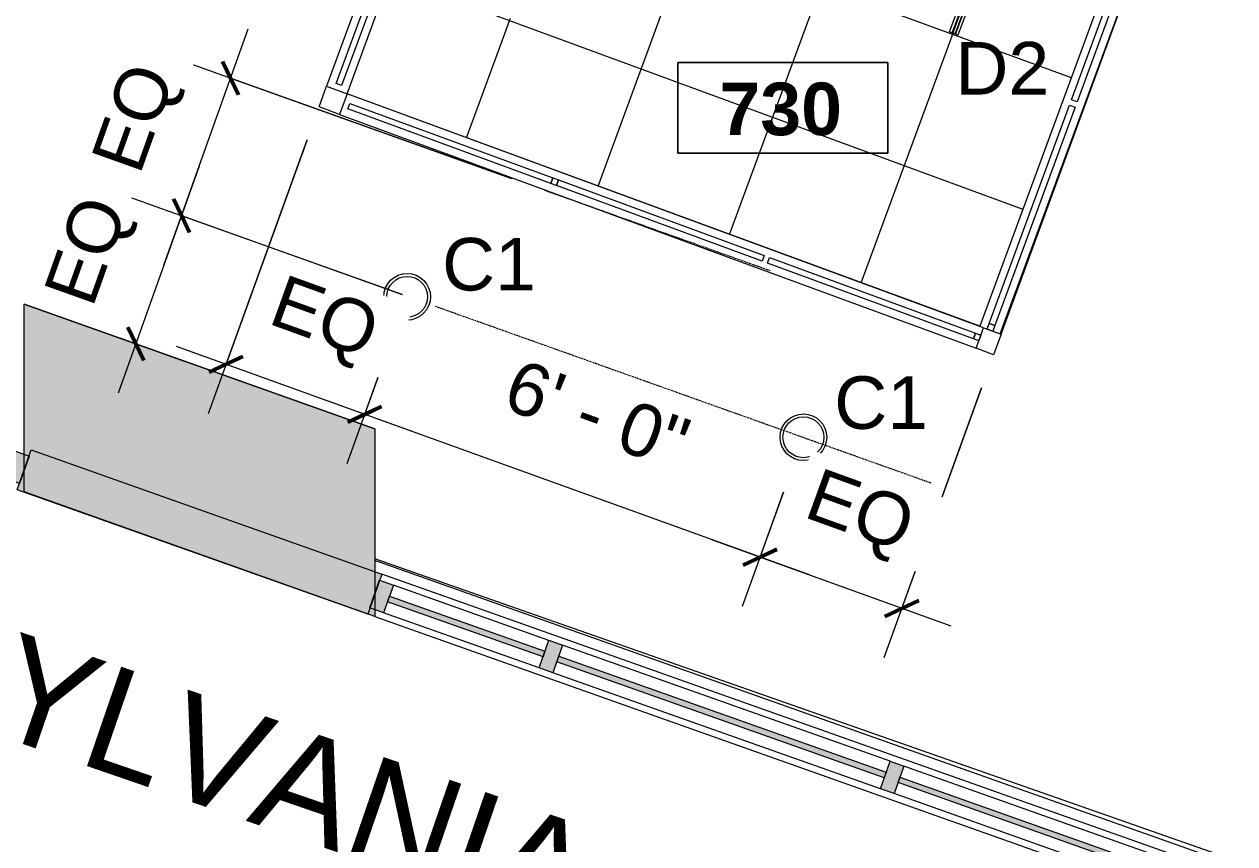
# Model space of a CAD drawing. Header units: inches. Extents: x -2332 to 1043, y -456 to 2193.
# Drawn here: x -590 to -382.7, y 49.4 to 189.7 of the extents above; entities that cross this region are included whole.
import ezdxf

# ---------------------------------------------------------------- set-up
doc = ezdxf.new("R2010")
doc.units = ezdxf.units.IN
doc.header["$MEASUREMENT"] = 0
doc.linetypes.add('Center 1_4_', pattern=[0.53125, 0.25, -0.09375, 0.09375, -0.09375])
for name, color, linetype, lineweight in [('5033_00_7th-9th Floors_Updated_dwg', 8, 'Continuous', 9), ('A-ANNO-DIMS', 211, 'Continuous', 9), ('A-ANNO-DIMS-96', 211, 'Continuous', 9), ('A-AREA-IDEN', 2, 'Continuous', 9), ('A-CLNG', 13, 'Continuous', 13), ('A-CLNG-PATT', 13, 'Continuous', 13), ('A-COLS', 52, 'Continuous', 13), ('A-DETL-CNTR', 5, 'Center 1_4_', 9), ('A-GLAZ-CURT', 52, 'Continuous', 13), ('A-GLAZ-CWMG', 51, 'Continuous', 13), ('A-WALL-PATT', 111, 'Continuous', 13), ('COLUMN', 7, 'Continuous', 9), ('E-LITE-EQPM', 33, 'Continuous', 9), ('E-LITE-EQPM-IDEN', 33, 'Continuous', 9), ('G-ANNO-TEXT', 231, 'Continuous', 9), ('GLAZ EXIST2', 7, 'Continuous', 9), ('I-WALL', 2, 'Continuous', 13)]:
    doc.layers.add(name, color=color, linetype=linetype, lineweight=lineweight)
doc.styles.add('Arial', font='arial.ttf', dxfattribs={"height": 9})
doc.styles.add('Swis721 Lt BT', font='swissl.ttf', dxfattribs={"height": 18})
doc.styles.add('Swis721 Lt BT_2', font='swissl.ttf', dxfattribs={"height": 9})
doc.styles.add('Swis721 Lt BT_B', font='', dxfattribs={"height": 9})
doc.styles.get('Swis721 Lt BT_B').set_extended_font_data('Swis721 Lt BT', bold=True)
doc.dimstyles.new('OTJ_-_3_32__Linear__1_2__Tolerance_1', dxfattribs={"dimscale": 12, "dimtxt": 9.497835, "dimasz": 0.375, "dimexe": 0.75, "dimexo": 0.5, "dimgap": 0.5, "dimtad": 1, "dimdec": 1, "dimrnd": 0.5, "dimzin": 3, "dimdsep": 46, "dimlunit": 4, "dimtxsty": 'Swis721 Lt BT_2', "dimblk1": 'OBLIQUE', "dimblk2": 'OBLIQUE', "dimsah": 1, "dimcen": 0.09, "dimdle": 0.75, "dimazin": 0, "dimtfac": 1, "dimtdec": 4, "dimtix": 1, "dimtmove": 0, "dimatfit": 3, "dimfxl": 1, "dimtvp": 1, "dimtfill": 1, "dimfrac": 2, "dimtolj": 1, "dimtzin": 0, "dimarcsym": 2})
doc.dimstyles.new('OTJ_-_3_32__Linear__1__Tolerance', dxfattribs={"dimscale": 12, "dimtxt": 9.497835, "dimasz": 0.375, "dimexe": 0.75, "dimexo": 0.5, "dimgap": 0.5, "dimtad": 1, "dimdec": 0, "dimzin": 3, "dimdsep": 46, "dimlunit": 4, "dimtxsty": 'Swis721 Lt BT_2', "dimblk1": 'OBLIQUE', "dimblk2": 'OBLIQUE', "dimsah": 1, "dimcen": 0.09, "dimdle": 0.75, "dimazin": 0, "dimtfac": 1, "dimtdec": 4, "dimtix": 1, "dimtmove": 0, "dimatfit": 3, "dimfxl": 1, "dimtvp": 1, "dimtfill": 1, "dimfrac": 2, "dimtolj": 1, "dimtzin": 0, "dimarcsym": 2})

# ---------------------------------------------------------------- blocks, each defined once
blk = doc.blocks.new('5033_00_7th-9th Floors_Updated_dwg_column casing-9774975-7TH FLOOR REFLECTED CEILING PLAN')
at = {"layer": 'COLUMN'}
blk.add_line((-1397.06, -232.99), (-1457.08, -211.6), dxfattribs=at)
blk = doc.blocks.new('5033_00_7th-9th Floors_Updated_dwg-8585573-7TH FLOOR REFLECTED CEILING PLAN')
at = {"layer": 'GLAZ EXIST2'}
blk.add_line((-242.02, -182.85), (-530, -81.83), dxfattribs=at)
blk.add_blockref('5033_00_7th-9th Floors_Updated_dwg_column casing-9774975-7TH FLOOR REFLECTED CEILING PLAN', (867.06, 173.4))
blk.add_blockref('5033_00_7th-9th Floors_Updated_dwg_column casing-9774975-7TH FLOOR REFLECTED CEILING PLAN', (867.06, 173.4))
blk = doc.blocks.new('Columns 1 - Columns 1-7118049-7TH FLOOR REFLECTED CEILING PLAN')
at = {"layer": 'A-COLS', "lineweight": 9}
h = blk.add_hatch(color=7, dxfattribs=at)
h.paths.add_polyline_path([(862, -405.11), (861.98, -372.97), (801.98, -351.58), (801.98, -383.71), (861.95, -405.09)], flags=0)
h.paths.add_polyline_path([(992.59, -377), (1004.95, -376.98), (1004.95, -365), (986.95, -365), (986.95, -377), (991.45, -377)], flags=0)
h.paths.add_polyline_path([(514, -281.76), (514, -249.63), (453.98, -228.24), (453.98, -260.37), (513.95, -281.74)], flags=0)
h.paths.add_polyline_path([(166, -158.41), (166, -126.28), (105.98, -104.89), (105.98, -137.02), (165.95, -158.39)], flags=0)
h.paths.add_polyline_path([(-182, -35.06), (-182, -2.93), (-242.02, 18.46), (-242.02, -13.67), (-182.05, -35.04)], flags=0)
h.paths.add_polyline_path([(-1982.09, 88.27), (-1922.03, 109.69), (-1922.03, 140.32), (-1982.09, 118.92), (-1982.06, 97), (-1976.88, 98.83), (-1974.21, 91.29), (-1982.09, 88.5), (-1982.09, 88.41)], flags=0)
h.paths.add_polyline_path([(-530, 88.28), (-530, 120.42), (-590.02, 141.81), (-590.02, 109.68), (-530.05, 88.3)], flags=0)
h.paths.add_polyline_path([(829.27, 109), (843.95, 109.02), (843.91, 133), (819.95, 133), (819.95, 109), (828.45, 109)], flags=0)
h.paths.add_polyline_path([(991.45, 115), (1004.95, 115.02), (1004.95, 127), (986.95, 127), (986.95, 115), (990.95, 115)], flags=0)
h.paths.add_polyline_path([(-1634.06, 211.7), (-1574.03, 233.05), (-1574.03, 264.36), (-1634.06, 242.96), (-1634.06, 211.72)], flags=0)
h.paths.add_polyline_path([(-878.47, 211.8), (-878.47, 243.93), (-938.5, 265.32), (-938.5, 233.19), (-878.52, 211.82)], flags=0)
h.paths.add_polyline_path([(483.3, 232), (495.95, 232), (495.95, 256), (472.03, 256), (472.03, 232), (482.96, 232)], flags=0)
h.paths.add_polyline_path([(-1286.05, 334.98), (-1268.05, 341.39), (-1268.05, 345.6), (-1256.05, 349.87), (-1244.05, 345.6), (-1244.05, 341.38), (-1226.05, 335.02), (-1226.06, 367), (-1256.05, 377.69), (-1286.05, 367), (-1286.05, 335.02)], flags=0)
h.paths.add_polyline_path([(-2021.16, 351.64), (-2013.01, 374.21), (-2035.58, 382.36), (-2043.73, 359.79), (-2023.91, 352.63)], flags=0)
h.paths.add_polyline_path([(-208.32, 478), (-200.03, 478), (-200.03, 502), (-219.79, 502), (-224.03, 490.27), (-224.03, 478), (-210.67, 478)], flags=0)
h.paths.add_polyline_path([(-224.03, 501.32), (-223.78, 502), (-224.03, 502)], flags=0)
h.paths.add_polyline_path([(-559.03, 601), (-548.03, 601), (-548.03, 625), (-569.15, 625), (-572.03, 617.05), (-572.03, 601)], flags=0)
h.paths.add_polyline_path([(472.2, 601), (496.2, 601), (496.2, 625), (472.2, 625)], flags=0)
h.paths.add_polyline_path([(831.97, 601.06), (843.95, 601.08), (843.91, 625.06), (819.95, 625.06), (819.95, 601.06), (831.95, 601.06)], flags=0)
h.paths.add_polyline_path([(993.74, 607.06), (1004.95, 607.08), (1004.95, 619.06), (986.95, 619.06), (986.95, 607.06), (991.45, 607.06)], flags=0)
h.paths.add_polyline_path([(-1887.92, 720.64), (-1879.77, 743.21), (-1902.34, 751.36), (-1910.49, 728.79), (-1893.62, 722.69)], flags=0)
h.paths.add_polyline_path([(-903.4, 724), (-896.03, 724), (-896.03, 748), (-920.67, 748), (-920.67, 724), (-910.74, 724)], flags=0)
h.paths.add_polyline_path([(-1610.23, 724), (-1592.03, 724), (-1592.03, 748), (-1616.03, 748), (-1616.03, 724), (-1612.44, 724)], flags=0)
h.paths.add_polyline_path([(-1843.5, 843.64), (-1835.35, 866.21), (-1857.93, 874.36), (-1866.08, 851.79), (-1845.52, 844.36)], flags=0)
h.paths.add_polyline_path([(490.72, 847), (496.2, 847), (496.2, 871), (472.2, 871), (472.2, 847), (477.69, 847)], flags=0)
h.paths.add_polyline_path([(-1612.44, 847), (-1574.05, 847.02), (-1574.06, 871), (-1616.19, 871), (-1616.19, 847)], flags=0)
h.paths.add_polyline_path([(-1243.86, 847.03), (-1243.86, 871), (-1268.03, 871), (-1268.03, 847.03)], flags=0)
h.paths.add_polyline_path([(841.98, 1093), (843.95, 1093.02), (843.91, 1117), (819.95, 1117), (819.95, 1093), (835.45, 1093)], flags=0)
h.paths.add_polyline_path([(495.42, 1093), (495.95, 1093), (495.95, 1117), (471.83, 1117), (471.83, 1093), (495.41, 1093)], flags=0)
h.paths.add_polyline_path([(-1616.3, 1093.21), (-1592.35, 1093.21), (-1592.35, 1117.25), (-1616.3, 1117.25), (-1616.3, 1095.67)], flags=0)
h.paths.add_polyline_path([(-1268.29, 1093.21), (-1244.3, 1093.21), (-1244.3, 1117.25), (-1268.29, 1117.25)], flags=0)
h.paths.add_polyline_path([(991.33, 1099), (1004.95, 1099.02), (1004.95, 1111), (986.95, 1111), (986.95, 1099), (991.2, 1099)], flags=0)
h.paths.add_polyline_path([(-1268.22, 1339.25), (-1244.3, 1339.25), (-1244.3, 1363.25), (-1268.3, 1363.25), (-1268.3, 1339.25)], flags=0)
h.paths.add_polyline_path([(-1616.3, 1339.25), (-1592.3, 1339.25), (-1592.3, 1363.25), (-1616.3, 1363.25), (-1616.3, 1341.67)], flags=0)
h.paths.add_polyline_path([(484, 1462.86), (495.95, 1462.86), (495.95, 1486.86), (471.95, 1486.86), (471.95, 1462.86), (483.85, 1462.86)], flags=0)
h.paths.add_polyline_path([(801.95, 1567), (861.95, 1588.4), (861.95, 1619.14), (850.07, 1619.14), (850, 1619.04), (849.95, 1619.16), (849.95, 1622.86), (801.95, 1605.75), (801.95, 1567.02)], flags=0)
h.paths.add_polyline_path([(-1607.55, 1585.02), (-1592.05, 1585.02), (-1592.05, 1609.02), (-1616.05, 1609.02), (-1616.05, 1585.02)], flags=0)
h.paths.add_polyline_path([(-1256.44, 1585.27), (-1244.3, 1585.27), (-1244.3, 1609.27), (-1268.3, 1609.27), (-1268.3, 1585.27), (-1256.86, 1585.27)], flags=0)
h.paths.add_polyline_path([(-1654.55, 1731.02), (-1654.55, 1776.02), (-1678.05, 1776.02), (-1678.05, 1772.52), (-1658.05, 1772.52), (-1658.05, 1734.52), (-1678.05, 1734.52), (-1678.05, 1731.02), (-1658.05, 1731.02)], flags=0)
h.paths.add_polyline_path([(122.95, 1827.02), (148.95, 1827.02), (148.95, 1853.02), (122.95, 1853.02), (122.95, 1829.42)], flags=0)
h.paths.add_polyline_path([(496.95, 1827.02), (496.95, 1853.02), (470.95, 1853.02), (470.95, 1827.02)], flags=0)
h.paths.add_polyline_path([(-921.05, 1827.02), (-895.05, 1827.02), (-895.05, 1853.02), (-921.05, 1853.02), (-921.05, 1829.42)], flags=0)
h.paths.add_polyline_path([(-572.04, 1827.02), (-547.04, 1827.02), (-547.04, 1853.02), (-573.04, 1853.02), (-573.04, 1827.02)], flags=0)
h.paths.add_polyline_path([(-199.03, 1827.04), (-199.03, 1853.03), (-225.05, 1853.03), (-225.05, 1827.04), (-200.04, 1827.04)], flags=0)
h.paths.add_polyline_path([(-1592.3, 1828.27), (-1592.3, 1852.27), (-1600.05, 1852.27), (-1600.05, 2104.82), (-1574.05, 2104.82), (-1574.05, 2138.82), (-1608.05, 2138.82), (-1608.05, 1852.27), (-1616.3, 1852.27), (-1616.3, 1828.27)], flags=0)
h.paths.add_polyline_path([(-1244.3, 1828.27), (-1244.3, 1852.27), (-1268.3, 1852.27), (-1268.3, 1828.27)], flags=0)
h.paths.add_polyline_path([(-1678.05, 1836.02), (-1620.8, 1836.02), (-1620.8, 1844.02), (-1678.05, 1844.02)], flags=0)
h.paths.add_polyline_path([(831.95, 2100.07), (861.95, 2100.07), (861.95, 2138.82), (801.95, 2138.82), (801.95, 2110.02), (831.95, 2110.02), (831.95, 2104.31)], flags=0)
h.paths.add_polyline_path([(-878.05, 2104.79), (-878.05, 2138.82), (-938.13, 2138.82), (-938.13, 2104.79)], flags=0)
h.paths.add_polyline_path([(-1286.03, 2104.81), (-1225.94, 2104.81), (-1225.94, 2138.82), (-1286.03, 2138.82)], flags=0)
h.paths.add_polyline_path([(454.05, 2104.82), (513.95, 2104.82), (513.95, 2138.82), (454.05, 2138.82)], flags=0)
h.paths.add_polyline_path([(-181.82, 2104.82), (-181.82, 2138.82), (-242.05, 2138.82), (-242.05, 2104.82)], flags=0)
h.paths.add_polyline_path([(-590.05, 2104.82), (-530.05, 2104.82), (-530.05, 2138.82), (-590.05, 2138.82)], flags=0)
h.paths.add_polyline_path([(165.96, 2104.82), (165.96, 2138.82), (105.95, 2138.82), (105.95, 2104.82)], flags=0)
at = {"layer": 'A-COLS', "color": 8, "lineweight": 20}
for p, q in [((-590.02, 109.68), (-590.02, 141.81)), ((-590.02, 141.81), (-530, 120.42)), ((-530, 120.42), (-530, 88.28)), ((-530, 88.28), (-590.02, 109.68))]:
    blk.add_line(p, q, dxfattribs=at)
blk = doc.blocks.new('System Panel - Glazed-7506668-7TH FLOOR REFLECTED CEILING PLAN')
at = {"layer": 'A-GLAZ-CURT', "lineweight": 9}
blk.add_hatch(color=7, dxfattribs=at).paths.add_polyline_path([(-14.12, 0.5), (-14.12, -0.5), (14.13, -0.5), (14.13, 0.5), (6.49, 0.5)], flags=0)
at = {"layer": 'A-GLAZ-CURT', "color": 8, "lineweight": 20}
for p, q in [((-14.12, -0.5), (-14.12, 0.5)), ((-14.12, 0.5), (14.13, 0.5)), ((14.13, 0.5), (14.13, -0.5)), ((14.13, -0.5), (-14.12, -0.5))]:
    blk.add_line(p, q, dxfattribs=at)
blk = doc.blocks.new('System Panel - Glazed-7344735-7TH FLOOR REFLECTED CEILING PLAN')
at = {"layer": 'A-GLAZ-CURT', "lineweight": 9}
blk.add_hatch(color=7, dxfattribs=at).paths.add_polyline_path([(-29.75, -0.5), (29.75, -0.5), (29.75, 0.5), (-29.75, 0.5)], flags=0)
at = {"layer": 'A-GLAZ-CURT', "color": 8, "lineweight": 20}
for p, q in [((-29.75, -0.5), (-29.75, 0.5)), ((-29.75, 0.5), (29.75, 0.5)), ((29.75, 0.5), (29.75, -0.5)), ((29.75, -0.5), (-29.75, -0.5))]:
    blk.add_line(p, q, dxfattribs=at)
blk = doc.blocks.new('Rectangular Mullion - 2_5_ x 5_ rectangular-7506559-7TH FLOOR REFLECTED CEILING PLAN')
at = {"layer": 'A-GLAZ-CWMG', "lineweight": 9}
blk.add_hatch(color=7, dxfattribs=at).paths.add_polyline_path([(0, -2.5), (0, -0.01), (-0.89, 2.5), (-2.5, 2.5), (-2.5, -2.5), (-0.4, -2.5)], flags=0)
at = {"layer": 'A-GLAZ-CWMG', "color": 8, "lineweight": 20}
for p, q in [((-2.5, 2.5), (0, 2.5)), ((-2.5, -2.5), (-2.5, 2.5)), ((0, 2.5), (0, -2.5)), ((0, -2.5), (-2.5, -2.5))]:
    blk.add_line(p, q, dxfattribs=at)
blk = doc.blocks.new('Rectangular Mullion - 2_5_ x 5_ rectangular-7504807-7TH FLOOR REFLECTED CEILING PLAN')
at = {"layer": 'A-GLAZ-CWMG', "lineweight": 9}
blk.add_hatch(color=7, dxfattribs=at).paths.add_polyline_path([(-2.5, 2.5), (-0.38, 2.5), (0, 1.41), (0, -2.5), (-2.5, -2.5), (-2.5, 0.5)], flags=0)
at = {"layer": 'A-GLAZ-CWMG', "color": 8, "lineweight": 20}
for p, q in [((0, 2.5), (-2.5, 2.5)), ((-2.5, 2.5), (-2.5, -2.5)), ((0, -2.5), (0, 2.5)), ((-2.5, -2.5), (0, -2.5))]:
    blk.add_line(p, q, dxfattribs=at)
blk = doc.blocks.new('Rectangular Mullion - 2_5_ x 5_ rectangular-7344676-7TH FLOOR REFLECTED CEILING PLAN')
at = {"layer": 'A-GLAZ-CWMG', "lineweight": 9}
for p, q in [((999.58, 1352.3), (999.58, 1411.8)), ((1004.58, 1352.3), (1004.58, 1411.8))]:
    blk.add_line(p, q, dxfattribs=at)
blk = doc.blocks.new('Rectangular Mullion - 2_5_ x 5_ rectangular-7506666-7TH FLOOR REFLECTED CEILING PLAN')
at = {"layer": 'A-GLAZ-CWMG', "lineweight": 9}
for p, q in [((-500.18, 84.22), (-526.8, 93.66)), ((-501.85, 79.51), (-528.47, 88.95))]:
    blk.add_line(p, q, dxfattribs=at)
blk = doc.blocks.new('Rectangular Mullion - 2_5_ x 5_ rectangular-7344731-7TH FLOOR REFLECTED CEILING PLAN')
at = {"layer": 'A-GLAZ-CWMG', "lineweight": 9}
blk.add_hatch(color=7, dxfattribs=at).paths.add_polyline_path([(-1.25, -0.5), (-1.25, 2.5), (1.25, 2.5), (1.25, -2.5), (-1.25, -2.5)], flags=0)
at = {"layer": 'A-GLAZ-CWMG', "color": 8, "lineweight": 20}
for p, q in [((1.25, 2.5), (-1.25, 2.5)), ((-1.25, 2.5), (-1.25, -2.5)), ((1.25, -2.5), (1.25, 2.5)), ((-1.25, -2.5), (1.25, -2.5))]:
    blk.add_line(p, q, dxfattribs=at)
blk = doc.blocks.new('System Panel - Glazed-8461826-7TH FLOOR REFLECTED CEILING PLAN')
at = {"layer": 'A-GLAZ-CURT'}
for p, q in [((-19.92, -0.5), (-19.92, 0.5)), ((-19.92, 0.5), (19.92, 0.5)), ((19.92, 0.5), (19.92, -0.5)), ((19.92, -0.5), (-19.92, -0.5))]:
    blk.add_line(p, q, dxfattribs=at)
blk = doc.blocks.new('System Panel - Glazed-9667822-7TH FLOOR REFLECTED CEILING PLAN')
at = {"layer": 'A-GLAZ-CURT'}
for p, q in [((-20.17, -0.5), (-20.17, 0.5)), ((-20.17, 0.5), (20.17, 0.5)), ((20.17, 0.5), (20.17, -0.5)), ((20.17, -0.5), (-20.17, -0.5))]:
    blk.add_line(p, q, dxfattribs=at)
blk = doc.blocks.new('System Panel - Glazed-9667821-7TH FLOOR REFLECTED CEILING PLAN')
at = {"layer": 'A-GLAZ-CURT'}
for p, q in [((-19.92, -0.5), (-19.92, 0.5)), ((-19.92, 0.5), (19.92, 0.5)), ((19.92, 0.5), (19.92, -0.5)), ((19.92, -0.5), (-19.92, -0.5))]:
    blk.add_line(p, q, dxfattribs=at)
blk = doc.blocks.new('Rectangular Mullion - 1_ x 1_ SQUARE-8461799-7TH FLOOR REFLECTED CEILING PLAN')
at = {"layer": 'A-GLAZ-CWMG', "lineweight": 20}
for p, q in [((0, 0.5), (-1, 0.5)), ((-1, 0.5), (-1, -0.5)), ((0, -0.5), (0, 0.5)), ((-1, -0.5), (0, -0.5))]:
    blk.add_line(p, q, dxfattribs=at)
blk = doc.blocks.new('TBARLED SMARTLIGHT 9-16_DIFFUSING 2_ and 4_ - Type D_2_ 9_16 - Diffusing Lens-V34-7TH FLOOR REFLECTED CEILING PLAN')
at = {"layer": 'E-LITE-EQPM'}
for p, q in [((-0.8, 11.56), (-0.8, -11.56)), ((-0.3, 11.56), (-0.8, 11.56)), ((-0.3, 11.56), (0.3, 11.56)), ((-0.3, 11.52), (-0.3, 11.56)), ((-0.3, 11.52), (-0.21, 11.52)), ((-0.3, -11.52), (-0.3, 11.52)), ((0.3, 11.52), (-0.3, 11.52)), ((-0.21, -11.52), (-0.21, 11.52)), ((-0.2, 11.5), (0.2, 11.5)), ((-0.2, -11.5), (-0.2, 11.5)), ((0.2, -11.5), (0.2, 11.5)), ((0.21, 11.52), (0.3, 11.52)), ((0.21, -11.52), (0.21, 11.52)), ((0.3, 11.56), (0.3, 11.52)), ((0.3, 11.56), (0.8, 11.56)), ((0.3, -11.52), (0.3, 11.52)), ((0.8, 11.56), (0.8, -11.56)), ((-0.3, -11.56), (-0.8, -11.56)), ((-0.21, -11.52), (-0.3, -11.52)), ((-0.3, -11.52), (0.3, -11.52)), ((-0.3, -11.56), (-0.3, -11.52)), ((0.3, -11.56), (-0.3, -11.56)), ((0.2, -11.5), (-0.2, -11.5)), ((0.3, -11.52), (0.21, -11.52)), ((0.3, -11.52), (0.3, -11.56)), ((0.3, -11.56), (0.8, -11.56))]:
    blk.add_line(p, q, dxfattribs=at)
blk = doc.blocks.new('System Panel - Glazed-9679619-7TH FLOOR REFLECTED CEILING PLAN')
at = {"layer": 'A-GLAZ-CURT'}
for p, q in [((-18.52, -0.5), (-18.52, 0.5)), ((-18.52, 0.5), (18.52, 0.5)), ((18.52, 0.5), (18.52, -0.5)), ((18.52, -0.5), (-18.52, -0.5))]:
    blk.add_line(p, q, dxfattribs=at)
blk = doc.blocks.new('Rectangular Mullion - 1_ x 1_ SQUARE-8462337-7TH FLOOR REFLECTED CEILING PLAN')
at = {"layer": 'A-GLAZ-CWMG', "lineweight": 20}
for p, q in [((0, 0.5), (-1, 0.5)), ((-1, 0.5), (-1, -0.5)), ((0, -0.5), (0, 0.5)), ((-1, -0.5), (0, -0.5))]:
    blk.add_line(p, q, dxfattribs=at)
blk = doc.blocks.new('DOWN LIGHT - Type C_L-PENDANT_FOCAL POINT 3_5 CYLINDER-9613399-7TH FLOOR REFLECTED CEILING PLAN')
at = {"layer": 'E-LITE-EQPM'}
for radius in [4, 3.5]:
    blk.add_circle((-0.125, 0), radius, dxfattribs=at)
blk = doc.blocks.new('System Panel - Glazed-9679528-7TH FLOOR REFLECTED CEILING PLAN')
at = {"layer": 'A-GLAZ-CURT'}
for p, q in [((-18.77, -0.5), (-18.77, 0.5)), ((-18.77, 0.5), (18.77, 0.5)), ((18.77, 0.5), (18.77, -0.5)), ((18.77, -0.5), (-18.77, -0.5))]:
    blk.add_line(p, q, dxfattribs=at)
blk = doc.blocks.new('Rectangular Mullion - 1_ x 1_ SQUARE-8753571-7TH FLOOR REFLECTED CEILING PLAN')
at = {"layer": 'A-GLAZ-CWMG', "lineweight": 20}
for p, q in [((0.5, 0.5), (-0.5, 0.5)), ((-0.5, 0.5), (-0.5, -0.5)), ((0.5, -0.5), (0.5, 0.5)), ((-0.5, -0.5), (0.5, -0.5))]:
    blk.add_line(p, q, dxfattribs=at)
blk = doc.blocks.new('Room Tag - Number Only-4120135-7TH FLOOR REFLECTED CEILING PLAN')
at = {"layer": 'A-AREA-IDEN'}
for p, q in [((-0.1881, -0.1636), (-0.1881, -0.0018)), ((-0.1881, -0.0018), (0.1869, -0.0018)), ((0.1869, -0.0018), (-0.1881, -0.0018)), ((-0.1881, -0.0018), (-0.1881, -0.1636)), ((0.1869, -0.0018), (0.1869, -0.1636)), ((0.1869, -0.1636), (0.1869, -0.0018)), ((0.1869, -0.1636), (-0.1881, -0.1636)), ((-0.1881, -0.1636), (0.1869, -0.1636))]:
    blk.add_line(p, q, dxfattribs=at)
blk = doc.blocks.new('DIMBLOCK8-7TH FLOOR REFLECTED CEILING PLAN')
at = {"layer": 'A-ANNO-DIMS-96'}
for p, q in [((-560.08, 165.42), (-573.95, 126.53)), ((-525.29, 143.47), (-571.58, 159.97)), ((-563.1, 156.95), (-525.29, 143.47)), ((-573.58, 135.95), (-562.45, 131.98)), ((-570.92, 135), (-573.58, 135.95))]:
    blk.add_line(p, q, dxfattribs=at)
at = {"layer": 'A-ANNO-DIMS-96', "lineweight": 50}
for p, q in [((-563.1, 156.95), (-564.47, 159.82)), ((-563.1, 156.95), (-561.74, 154.07)), ((-570.92, 135), (-572.29, 137.88)), ((-570.92, 135), (-569.56, 132.13))]:
    blk.add_line(p, q, dxfattribs=at)
at = {"layer": 'A-ANNO-DIMS-96', "color": 0, "insert": (-586.84, 144), "char_height": 9, "width": 20.443, "attachment_point": 1, "rotation": 70.3806, "line_spacing_factor": 1.005062, "style": 'Swis721 Lt BT_2', "bg_fill": 3, "box_fill_scale": 1.25, "bg_fill_color": 256, "bg_fill_true_color": 13158600, "bg_fill_transparency": 0}
blk.add_mtext('EQ', dxfattribs=at)
blk = doc.blocks.new('_Oblique')
at = {"color": 0, "linetype": 'ByBlock', "lineweight": -2}
blk.add_line((-0.5, -0.5), (0.5, 0.5), dxfattribs=at)
blk = doc.blocks.new('DIMBLOCK9-7TH FLOOR REFLECTED CEILING PLAN')
at = {"layer": 'A-ANNO-DIMS-96'}
for p, q in [((-566.12, 148.47), (-551.69, 188.97)), ((-506.57, 163.34), (-563.18, 183.52)), ((-554.71, 180.5), (-506.57, 163.34)), ((-525.29, 143.47), (-571.58, 159.97)), ((-563.1, 156.95), (-525.29, 143.47))]:
    blk.add_line(p, q, dxfattribs=at)
at = {"layer": 'A-ANNO-DIMS-96', "lineweight": 50}
for p, q in [((-554.71, 180.5), (-556.07, 183.37)), ((-554.71, 180.5), (-553.34, 177.62)), ((-563.1, 156.95), (-564.47, 159.82)), ((-563.1, 156.95), (-561.74, 154.07))]:
    blk.add_line(p, q, dxfattribs=at)
at = {"layer": 'A-ANNO-DIMS-96', "color": 0, "insert": (-578.73, 166.75), "char_height": 9, "width": 20.443, "attachment_point": 1, "rotation": 70.3806, "line_spacing_factor": 1.005062, "style": 'Swis721 Lt BT_2', "bg_fill": 3, "box_fill_scale": 1.25, "bg_fill_color": 256, "bg_fill_true_color": 13158600, "bg_fill_transparency": 0}
blk.add_mtext('EQ', dxfattribs=at)
blk = doc.blocks.new('DIMBLOCK96-7TH FLOOR REFLECTED CEILING PLAN')
at = {"layer": 'A-ANNO-DIMS-96'}
for p, q in [((-527.85, 133.65), (-534.77, 114.47)), ((-531.72, 122.94), (-527.85, 133.65)), ((-455.54, 95.42), (-540.18, 126)), ((-459.98, 109.6), (-467.06, 90.01)), ((-464, 98.48), (-459.98, 109.6))]:
    blk.add_line(p, q, dxfattribs=at)
at = {"layer": 'A-ANNO-DIMS-96', "lineweight": 50}
for p, q in [((-531.72, 122.94), (-534.6, 121.59)), ((-531.72, 122.94), (-528.84, 124.29)), ((-464, 98.48), (-461.12, 99.83)), ((-464, 98.48), (-466.88, 97.12))]:
    blk.add_line(p, q, dxfattribs=at)
at = {"layer": 'A-ANNO-DIMS-96', "color": 0, "insert": (-505.42, 132.59), "char_height": 9, "width": 34.9159, "attachment_point": 1, "rotation": 340.1374, "line_spacing_factor": 1.005062, "style": 'Swis721 Lt BT_2', "bg_fill": 3, "box_fill_scale": 1.25, "bg_fill_color": 256, "bg_fill_true_color": 13158600, "bg_fill_transparency": 0}
blk.add_mtext('6\' - 0"', dxfattribs=at)
blk = doc.blocks.new('DIMBLOCK97-7TH FLOOR REFLECTED CEILING PLAN')
at = {"layer": 'A-ANNO-DIMS-96'}
for p, q in [((-426.08, 127.49), (-442.79, 81.22)), ((-439.73, 89.68), (-426.08, 127.49)), ((-459.98, 109.6), (-467.07, 89.99)), ((-464.01, 98.45), (-459.98, 109.6)), ((-431.27, 86.63), (-472.47, 101.51))]:
    blk.add_line(p, q, dxfattribs=at)
at = {"layer": 'A-ANNO-DIMS-96', "lineweight": 50}
for p, q in [((-464.01, 98.45), (-461.13, 99.8)), ((-464.01, 98.45), (-466.89, 97.1)), ((-439.73, 89.68), (-442.62, 88.33)), ((-439.73, 89.68), (-436.85, 91.04))]:
    blk.add_line(p, q, dxfattribs=at)
at = {"layer": 'A-ANNO-DIMS-96', "color": 0, "insert": (-453.76, 113.91), "char_height": 9, "width": 20.443, "attachment_point": 1, "rotation": 340.1374, "line_spacing_factor": 1.005062, "style": 'Swis721 Lt BT_2', "bg_fill": 3, "box_fill_scale": 1.25, "bg_fill_color": 256, "bg_fill_true_color": 13158600, "bg_fill_transparency": 0}
blk.add_mtext('EQ', dxfattribs=at)
blk = doc.blocks.new('DIMBLOCK98-7TH FLOOR REFLECTED CEILING PLAN')
at = {"layer": 'A-ANNO-DIMS-96'}
for p, q in [((-541.57, 169.95), (-558.52, 123.03)), ((-555.46, 131.49), (-541.57, 169.95)), ((-523.26, 119.86), (-563.93, 134.55)), ((-527.85, 133.65), (-534.78, 114.45)), ((-531.72, 122.92), (-527.85, 133.65))]:
    blk.add_line(p, q, dxfattribs=at)
at = {"layer": 'A-ANNO-DIMS-96', "lineweight": 50}
for p, q in [((-555.46, 131.49), (-552.58, 132.84)), ((-555.46, 131.49), (-558.34, 130.14)), ((-531.72, 122.92), (-534.6, 121.56)), ((-531.72, 122.92), (-528.84, 124.27))]:
    blk.add_line(p, q, dxfattribs=at)
at = {"layer": 'A-ANNO-DIMS-96', "color": 0, "insert": (-545.48, 147.04), "char_height": 9, "width": 20.443, "attachment_point": 1, "rotation": 340.1374, "line_spacing_factor": 1.005062, "style": 'Swis721 Lt BT_2', "bg_fill": 3, "box_fill_scale": 1.25, "bg_fill_color": 256, "bg_fill_true_color": 13158600, "bg_fill_transparency": 0}
blk.add_mtext('EQ', dxfattribs=at)

msp = doc.modelspace()

# ---------------------------------------------------------------- hatches: boundary and pattern name
at = {"layer": 'A-CLNG-PATT'}
h = msp.add_hatch(dxfattribs=at)
h.set_pattern_fill('FP_3', color=256, style=0, pattern_type=2)
h.set_pattern_definition([(69.815, (-797.425, 373.88), (22.526, -8.2813), []), (339.815, (-797.425, 373.88), (-8.2813, -22.526), [])])
h.paths.add_polyline_path([(-426.3947, 137.99801), (-369.33305, 293.21474), (-477.65584, 333.03698), (-534.7174, 177.82022), (-427.13732, 138.27102)], flags=0)
h.paths.add_polyline_path([(-430.5477, 188.06858), (-431.10199, 188.27234), (-423.12275, 209.97712), (-422.56847, 209.77336), (-430.53153, 188.11257)], flags=0)
h.paths.add_polyline_path([(-506.47583, 190.67564), (-507.03011, 190.87941), (-490.76973, 235.11023), (-490.21545, 234.90647), (-506.45966, 190.71964)], flags=0)
h.paths.add_polyline_path([(-423.12156, 210.39256), (-467.35238, 226.65295), (-467.1345, 227.20204), (-422.91779, 210.94684), (-423.09659, 210.46047)], flags=0)
h.paths.add_polyline_path([(-413.9259, 233.36536), (-414.48135, 233.56593), (-398.47651, 277.88986), (-397.92106, 277.68929), (-413.90998, 233.40945)], flags=0)
h.paths.add_polyline_path([(-481.63704, 258.25571), (-482.19249, 258.45627), (-466.18765, 302.7802), (-465.6322, 302.57964), (-481.62112, 258.29979)], flags=0)
h.paths.add_polyline_path([(-451.9317, 272.12472), (-473.63648, 280.10395), (-473.4186, 280.65305), (-451.72793, 272.679), (-451.90674, 272.19263)], flags=0)
at = {"layer": 'A-WALL-PATT', "lineweight": 9}
h = msp.add_hatch(color=7, dxfattribs=at)
h.paths.add_polyline_path([(998.45426, -453.45337), (998.45426, -449.61444), (997.24543, -453.0249), (997.87565, -453.24828)], flags=0)
h.paths.add_polyline_path([(852.47287, -401.71058), (801.97804, -383.69481), (801.97804, -379.98552), (800.77288, -383.38563), (844.003, -398.70845)], flags=0)
h.paths.add_polyline_path([(862.003, -401.26126), (863.21994, -397.82791), (862.003, -397.39656), (862.003, -398.52912)], flags=0)
h.paths.add_polyline_path([(504.53487, -278.3847), (453.97804, -260.34683), (453.97804, -256.63755), (452.77284, -260.03776), (503.74775, -278.10571)], flags=0)
h.paths.add_polyline_path([(514.003, -277.91329), (515.21991, -274.48004), (514.003, -274.04871), (514.003, -274.48004)], flags=0)
h.paths.add_polyline_path([(156.62181, -155.06767), (105.97804, -136.99881), (105.97804, -133.28957), (104.7728, -136.6899), (148.003, -152.01275)], flags=0)
h.paths.add_polyline_path([(166.003, -154.56531), (167.21987, -151.13218), (166.003, -150.70086), (166.003, -151.13218)], flags=0)
h.paths.add_polyline_path([(-191.31619, -31.74179), (-242.02196, -13.65084), (-242.02196, -9.9416), (-243.22724, -13.34203), (-199.997, -28.6649)], flags=0)
h.paths.add_polyline_path([(-181.997, -31.21734), (-180.78017, -27.78431), (-181.997, -27.35301), (-181.997, -27.78431)], flags=0)
h.paths.add_polyline_path([(-539.2542, 91.58409), (-590.02196, 109.69713), (-590.02196, 113.40637), (-591.22728, 110.00583), (-547.997, 94.68295)], flags=0)
h.paths.add_polyline_path([(-529.997, 92.13063), (-528.78021, 95.56355), (-529.997, 95.99484), (-529.997, 95.56355)], flags=0)
h.paths.add_polyline_path([(-887.69128, 215.08686), (-938.49616, 233.21314), (-938.49616, 236.92242), (-939.70151, 233.52177), (-896.47119, 218.19888)], flags=0)
h.paths.add_polyline_path([(-878.47119, 215.64668), (-877.25444, 219.07949), (-878.47119, 219.51077), (-878.47119, 219.07949)], flags=0)
h.paths.add_polyline_path([(-1226.04574, 338.84375), (-1224.82899, 342.27655), (-1226.04574, 342.70782), (-1226.04574, 341.2081)], flags=0)

# ---------------------------------------------------------------- linework, layer by layer
at = {"layer": 'A-CLNG'}
for p, q in [((-481.17553, 334.33091), (-538.23709, 179.11441)), ((-534.7174, 177.82048), (-477.65584, 333.03698)), ((-422.74583, 136.65686), (-364.51943, 295.44051)), ((-369.33305, 293.21474), (-426.3947, 137.99801)), ((-426.3947, 137.99801), (-534.7174, 177.82022)), ((-536.01142, 174.30056), (-427.01814, 134.23209)), ((-242.02196, -4.19162), (-529.997, 97.88052))]:
    msp.add_line(p, q, dxfattribs=at)
at = {"layer": 'A-DETL-CNTR'}
for p, q in [((-500.91871, 161.32176), (-462.29902, 147.55516)), ((-519.64095, 141.45473), (-434.77968, 111.2046))]:
    msp.add_line(p, q, dxfattribs=at)
at = {"layer": 'I-WALL', "lineweight": 9}
for p, q in [((-422.87492, 136.70432), (-365.81336, 291.92082)), ((-425.72422, 137.75179), (-534.7174, 177.82022)), ((-536.01142, 174.30055), (-427.01814, 134.23209)), ((-242.02196, -6.07729), (-528.78021, 95.56355)), ((-529.997, 88.30289), (-243.22724, -13.34203))]:
    msp.add_line(p, q, dxfattribs=at)
at = {"layer": 'I-WALL'}
for p, q in [((-539.53111, 175.59448), (-538.23709, 179.11441)), ((-538.23709, 179.11441), (-534.7174, 177.82048)), ((-534.7174, 177.82048), (-536.01142, 174.30055)), ((-536.01142, 174.30055), (-539.53111, 175.59448)), ((-427.01814, 134.23209), (-425.72422, 137.75179)), ((-425.72422, 137.75179), (-422.74297, 136.65581)), ((-422.74297, 136.65581), (-424.0369, 133.13612)), ((-424.0369, 133.13612), (-427.01814, 134.23209))]:
    msp.add_line(p, q, dxfattribs=at)
at = {"layer": 'I-WALL', "color": 8, "lineweight": 20}
for p, q in [((-591.22728, 110.00583), (-588.80518, 116.83927)), ((-588.80518, 116.83927), (-528.78021, 95.56355)), ((-531.20231, 88.73011), (-591.22728, 110.00583)), ((-528.78021, 95.56355), (-531.20231, 88.73011))]:
    msp.add_line(p, q, dxfattribs=at)

# ---------------------------------------------------------------- block references
at = {"layer": '5033_00_7th-9th Floors_Updated_dwg', "color": 7}
msp.add_blockref('5033_00_7th-9th Floors_Updated_dwg-8585573-7TH FLOOR REFLECTED CEILING PLAN', (0, 180.01878), dxfattribs=at)
at = {"layer": 'A-AREA-IDEN', "xscale": 95.99999999999994, "yscale": 95.99999999999994, "zscale": 95.99999999999994}
msp.add_blockref('Room Tag - Number Only-4120135-7TH FLOOR REFLECTED CEILING PLAN', (-460.06193, 183.33966), dxfattribs=at)
at = {"layer": 'A-COLS', "lineweight": 9}
msp.add_blockref('Columns 1 - Columns 1-7118049-7TH FLOOR REFLECTED CEILING PLAN', (0, 0), dxfattribs=at)
at = {"layer": 'A-GLAZ-CURT', "lineweight": 9}
for name, p, rotation in [('System Panel - Glazed-8461826-7TH FLOOR REFLECTED CEILING PLAN', (-529.25829, 198.10416), 69.81527833159062), ('System Panel - Glazed-9667822-7TH FLOOR REFLECTED CEILING PLAN', (-403.23668, 195.55747), 249.8152783315906), ('System Panel - Glazed-9679619-7TH FLOOR REFLECTED CEILING PLAN', (-517.04249, 169.32477), 339.8152783315905), ('System Panel - Glazed-9667821-7TH FLOOR REFLECTED CEILING PLAN', (-417.41581, 156.98799), 249.8152783315906), ('System Panel - Glazed-9679528-7TH FLOOR REFLECTED CEILING PLAN', (-481.1025, 156.11231), 339.8152783315905), ('System Panel - Glazed-9679528-7TH FLOOR REFLECTED CEILING PLAN', (-444.92787, 142.81359), 339.8152783315905), ('System Panel - Glazed-7506668-7TH FLOOR REFLECTED CEILING PLAN', (-514.32369, 86.58645), 160.4832378255217), ('System Panel - Glazed-7344735-7TH FLOOR REFLECTED CEILING PLAN', (-470.61322, 71.09337), 160.4832378255217), ('System Panel - Glazed-7344735-7TH FLOOR REFLECTED CEILING PLAN', (-412.1755, 50.38024), 160.4832378255217)]:
    msp.add_blockref(name, p, dxfattribs=dict(at, rotation=rotation))
at = {"layer": 'A-GLAZ-CWMG', "lineweight": 9, "extrusion": (0, 0, -1)}
for name, p, rotation in [('Rectangular Mullion - 1_ x 1_ SQUARE-8753571-7TH FLOOR REFLECTED CEILING PLAN', (499.18982, 162.76167), 200.1847216684095), ('Rectangular Mullion - 1_ x 1_ SQUARE-8461799-7TH FLOOR REFLECTED CEILING PLAN', (424.63477, 137.35128), 290.1847216684094), ('Rectangular Mullion - 1_ x 1_ SQUARE-8462337-7TH FLOOR REFLECTED CEILING PLAN', (426.37126, 135.99171), 200.1847216684095), ('Rectangular Mullion - 2_5_ x 5_ rectangular-7504807-7TH FLOOR REFLECTED CEILING PLAN', (529.99348, 92.14057), 19.51676217447835), ('Rectangular Mullion - 2_5_ x 5_ rectangular-7344731-7TH FLOOR REFLECTED CEILING PLAN', (499.83208, 81.44993), 19.51676217447835), ('Rectangular Mullion - 2_5_ x 5_ rectangular-7344731-7TH FLOOR REFLECTED CEILING PLAN', (441.39436, 60.73681), 19.51676217447835)]:
    msp.add_blockref(name, p, dxfattribs=dict(at, rotation=rotation))
at = {"layer": 'A-GLAZ-CWMG', "lineweight": 9}
for name, p, rotation in [('Rectangular Mullion - 2_5_ x 5_ rectangular-7506559-7TH FLOOR REFLECTED CEILING PLAN', (-590.01845, 113.41629), 340.4832378255217), ('Rectangular Mullion - 2_5_ x 5_ rectangular-7344676-7TH FLOOR REFLECTED CEILING PLAN', (497.24777, -1335.12755), 70.48323782552178), ('Rectangular Mullion - 2_5_ x 5_ rectangular-7344676-7TH FLOOR REFLECTED CEILING PLAN', (555.68549, -1355.84067), 70.48323782552181)]:
    msp.add_blockref(name, p, dxfattribs=dict(at, rotation=rotation))
msp.add_blockref('Rectangular Mullion - 2_5_ x 5_ rectangular-7506666-7TH FLOOR REFLECTED CEILING PLAN', (0, 0), dxfattribs=at)
at = {"layer": 'E-LITE-EQPM', "extrusion": (0, 0, -1), "rotation": 200.1847216684093}
msp.add_blockref('TBARLED SMARTLIGHT 9-16_DIFFUSING 2_ and 4_ - Type D_2_ 9_16 - Diffusing Lens-V34-7TH FLOOR REFLECTED CEILING PLAN', (426.83523, 199.02285), dxfattribs=at)
at = {"layer": 'E-LITE-EQPM', "rotation": 70.13739187773493}
for p in [(-524.40537, 143.17401), (-456.54222, 119.12006)]:
    msp.add_blockref('DOWN LIGHT - Type C_L-PENDANT_FOCAL POINT 3_5 CYLINDER-9613399-7TH FLOOR REFLECTED CEILING PLAN', p, dxfattribs=at)

# ---------------------------------------------------------------- texts
at = {"layer": 'A-AREA-IDEN', "insert": (-470.95773, 179.73747), "char_height": 9, "width": 25.452, "attachment_point": 1, "style": 'Swis721 Lt BT_B'}
msp.add_mtext('730', dxfattribs=at)
at = {"layer": 'E-LITE-EQPM-IDEN', "char_height": 9, "width": 19.695, "attachment_point": 1, "style": 'Arial'}
for s, insert in [('D2', (-430.56131, 186.69385)), ('C1', (-451.30984, 129.43792))]:
    msp.add_mtext(s, dxfattribs=dict(at, insert=insert))
at = {"layer": 'G-ANNO-TEXT', "color": 7, "insert": (-673.12357, 114.04177), "char_height": 18, "width": 334.209, "attachment_point": 1, "rotation": 341, "style": 'Swis721 Lt BT'}
msp.add_mtext('PENNSYLVANIA AVE NW', dxfattribs=at)

# ---------------------------------------------------------------- next in the draw order: dimensions: what is measured, and where the dimension line sits
at = {"layer": 'A-ANNO-DIMS'}
dim = msp.add_linear_dim(base=(-570.92359, 135.00419), p1=(-519.64095, 141.45473), p2=(-567.92634, 133.93578), angle=70.3805904, text='EQ', dimstyle='OTJ_-_3_32__Linear__1__Tolerance', override={"dimpost": '<>', "dimfxl": 48.867311}, dxfattribs=at)
dim.commit()
dim.dimension.update_dxf_attribs({"geometry": 'DIMBLOCK8-7TH FLOOR REFLECTED CEILING PLAN', "text_midpoint": (-577.32608, 149.65198)})

# ---------------------------------------------------------------- next in the draw order: dimensions: what is measured, and where the dimension line sits
dim = msp.add_linear_dim(base=(-554.70746, 180.4956), p1=(-519.64095, 141.45473), p2=(-500.91871, 161.32176), angle=70.3805904, text='EQ', dimstyle='OTJ_-_3_32__Linear__1_2__Tolerance_1', override={"dimpost": '<>', "dimfxl": 27.298733}, dxfattribs=at)
dim.commit()
dim.dimension.update_dxf_attribs({"geometry": 'DIMBLOCK9-7TH FLOOR REFLECTED CEILING PLAN', "text_midpoint": (-569.21801, 172.39769)})
dim = msp.add_linear_dim(base=(-531.71579, 122.93794), p1=(-457.94375, 115.24045), p2=(-525.8069, 139.2944), angle=340.1373919, dimstyle='OTJ_-_3_32__Linear__1_2__Tolerance_1', override={"dimpost": '<>', "dimfxl": 72}, dxfattribs=at)
dim.commit()
dim.dimension.update_dxf_attribs({"geometry": 'DIMBLOCK96-7TH FLOOR REFLECTED CEILING PLAN', "text_midpoint": (-494.24795, 120.69975)})

# ---------------------------------------------------------------- next in the draw order: texts
at = {"layer": 'E-LITE-EQPM-IDEN', "insert": (-518.46336, 153.13705), "char_height": 9, "width": 19.695, "attachment_point": 1, "style": 'Arial'}
msp.add_mtext('C1', dxfattribs=at)

# ---------------------------------------------------------------- next in the draw order: dimensions: what is measured, and where the dimension line sits
at = {"layer": 'A-ANNO-DIMS'}
for base, p1, p2, override, picture, middle in [((-555.46367, 131.49136), (-525.8069, 139.2944), (-539.53111, 175.59448), {"dimpost": '<>', "dimfxl": 38.807853}, 'DIMBLOCK98-7TH FLOOR REFLECTED CEILING PLAN', (-539.87371, 137.50102)), ((-464.0085, 98.45254), (-424.0369, 133.13612), (-457.94375, 115.24045), {"dimpost": '<>', "dimfxl": 38.339657}, 'DIMBLOCK97-7TH FLOOR REFLECTED CEILING PLAN', (-448.15138, 104.36568))]:
    dim = msp.add_linear_dim(base=base, p1=p1, p2=p2, angle=340.1373919, text='EQ', dimstyle='OTJ_-_3_32__Linear__1_2__Tolerance_1', override=override, dxfattribs=at)
    dim.commit()
    dim.dimension.update_dxf_attribs({"geometry": picture, "text_midpoint": middle})

doc.saveas('drawing.dxf')
